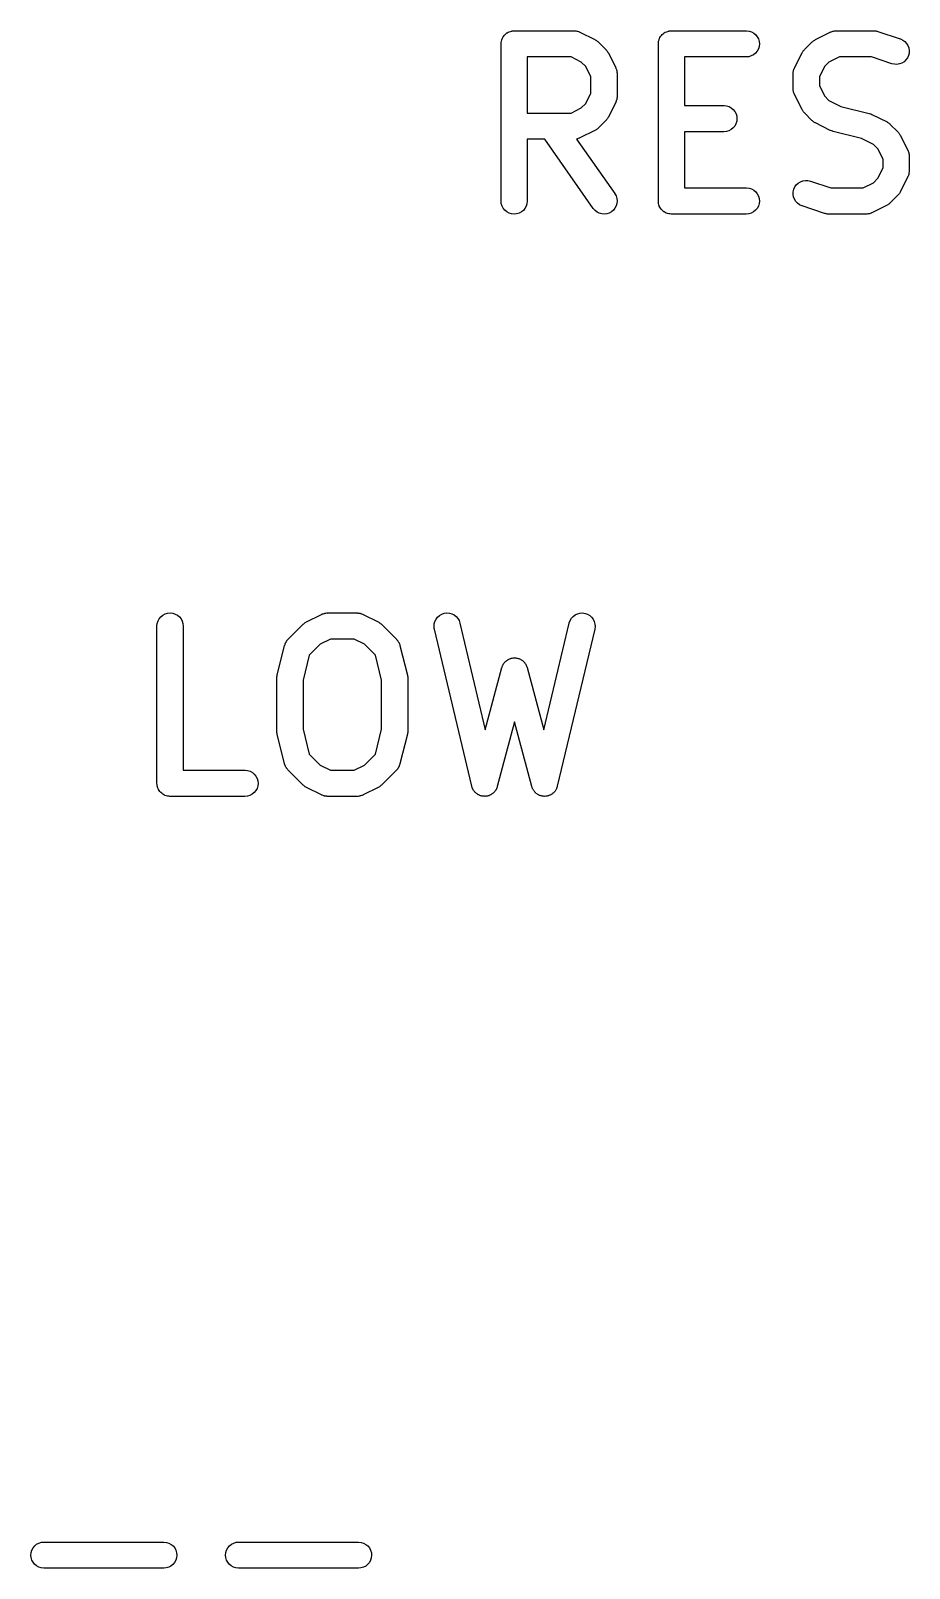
# Model space of a CAD drawing. Extents: x 1.2 to 20.5, y -8.3 to 2.7.
# Drawn here: x 16.246 to 16.906, y -6.581 to -5.425 of the extents above; entities that cross this region are included whole.
import ezdxf

# ---------------------------------------------------------------- set-up
doc = ezdxf.new("R2010")
doc.units = 0
doc.header["$MEASUREMENT"] = 0
doc.layers.add('BLACK', color=7, linetype='CONTINUOUS')

msp = doc.modelspace()

# ---------------------------------------------------------------- linework, layer by layer
at = {"layer": 'BLACK', "linetype": 'CONTINUOUS'}
for p, q in [((16.6008, -5.43063), (16.6012, -5.42982)), ((16.6012, -5.42982), (16.6013, -5.42979)), ((16.6013, -5.42976), (16.6019, -5.42905)), ((16.6013, -5.42979), (16.6013, -5.42976)), ((16.6019, -5.42905), (16.6025, -5.42834)), ((16.6025, -5.42829), (16.6032, -5.42771)), ((16.6025, -5.42831), (16.6025, -5.42829)), ((16.6025, -5.42834), (16.6025, -5.42831)), ((16.6032, -5.42771), (16.6039, -5.42712)), ((16.6039, -5.42712), (16.604, -5.42711)), ((16.604, -5.42708), (16.6048, -5.42666)), ((16.604, -5.42711), (16.604, -5.42708)), ((16.6048, -5.42666), (16.6056, -5.42622)), ((16.6056, -5.42622), (16.6057, -5.42621)), ((16.6057, -5.42619), (16.6066, -5.42593)), ((16.6057, -5.42621), (16.6057, -5.42619)), ((16.6066, -5.42593), (16.6075, -5.42567)), ((16.6075, -5.42565), (16.6085, -5.42557)), ((16.6075, -5.42566), (16.6075, -5.42565)), ((16.6075, -5.42567), (16.6075, -5.42566)), ((16.6085, -5.42557), (16.6094, -5.42548)), ((16.6094, -5.42548), (16.6544, -5.42548)), ((16.6544, -5.42548), (16.6545, -5.42548)), ((16.6545, -5.42548), (16.6548, -5.42551)), ((16.6548, -5.42551), (16.6551, -5.4255)), ((16.6551, -5.4255), (16.6558, -5.42562)), ((16.6558, -5.42562), (16.6564, -5.42569)), ((16.6564, -5.42569), (16.6567, -5.42578)), ((16.6567, -5.42578), (16.657, -5.42583)), ((16.657, -5.42583), (16.6576, -5.42607)), ((16.6576, -5.42607), (16.6583, -5.42627)), ((16.6583, -5.42627), (16.6585, -5.42641)), ((16.6585, -5.42641), (16.6588, -5.42652)), ((16.6588, -5.42652), (16.67, -5.43214)), ((16.7189, -5.43063), (16.7193, -5.42982)), ((16.7193, -5.42982), (16.7194, -5.42979)), ((16.7194, -5.42976), (16.72, -5.42905)), ((16.7194, -5.42979), (16.7194, -5.42976)), ((16.72, -5.42905), (16.7206, -5.42834)), ((16.7206, -5.42829), (16.7213, -5.42771)), ((16.7206, -5.42831), (16.7206, -5.42829)), ((16.7206, -5.42834), (16.7206, -5.42831)), ((16.7213, -5.42771), (16.7221, -5.42712)), ((16.7221, -5.42708), (16.7229, -5.42666)), ((16.7221, -5.42711), (16.7221, -5.42708)), ((16.7221, -5.42712), (16.7221, -5.42711)), ((16.7229, -5.42666), (16.7238, -5.42622)), ((16.7238, -5.42619), (16.7247, -5.42593)), ((16.7238, -5.42621), (16.7238, -5.42619)), ((16.7238, -5.42622), (16.7238, -5.42621)), ((16.7247, -5.42593), (16.7256, -5.42567)), ((16.7256, -5.42566), (16.7257, -5.42565)), ((16.7256, -5.42567), (16.7256, -5.42566)), ((16.7257, -5.42565), (16.7266, -5.42557)), ((16.7266, -5.42557), (16.7275, -5.42548)), ((16.7275, -5.42548), (16.7837, -5.42548)), ((16.7837, -5.42548), (16.7839, -5.42548)), ((16.7839, -5.42548), (16.7858, -5.42569)), ((16.7858, -5.42569), (16.7876, -5.42627)), ((16.7876, -5.42627), (16.7893, -5.4272)), ((16.7893, -5.4272), (16.7908, -5.42843)), ((16.7908, -5.42843), (16.792, -5.42993)), ((16.8356, -5.43214), (16.8468, -5.42652)), ((16.8468, -5.42652), (16.847, -5.42646)), ((16.847, -5.42646), (16.8472, -5.42636)), ((16.8472, -5.42636), (16.8475, -5.42622)), ((16.8475, -5.42622), (16.8481, -5.42603)), ((16.8481, -5.42603), (16.8488, -5.42579)), ((16.8488, -5.42579), (16.849, -5.42575)), ((16.849, -5.42575), (16.8493, -5.42567)), ((16.8493, -5.42567), (16.85, -5.4256)), ((16.85, -5.4256), (16.8507, -5.42549)), ((16.8507, -5.42549), (16.8509, -5.42551)), ((16.8509, -5.42551), (16.8512, -5.42548)), ((16.8512, -5.42548), (16.8794, -5.42548)), ((16.8794, -5.42548), (16.8795, -5.42548)), ((16.8795, -5.42548), (16.88, -5.42554)), ((16.88, -5.42554), (16.8806, -5.42556)), ((16.8806, -5.42556), (16.881, -5.42565)), ((16.881, -5.42565), (16.8814, -5.42569)), ((16.8814, -5.42569), (16.8819, -5.42586)), ((16.8819, -5.42586), (16.8825, -5.42598)), ((16.8825, -5.42598), (16.8993, -5.43161)), ((16.5996, -5.43518), (16.5997, -5.43426)), ((16.5996, -5.43525), (16.5996, -5.43518)), ((16.5996, -5.43532), (16.5996, -5.43525)), ((16.5996, -5.43525), (16.5996, -5.43525)), ((16.5996, -5.43525), (16.5996, -5.43525)), ((16.5996, -5.55343), (16.5996, -5.43532)), ((16.5997, -5.43426), (16.5998, -5.43334)), ((16.5998, -5.43327), (16.6, -5.43239)), ((16.5998, -5.43331), (16.5998, -5.43327)), ((16.5998, -5.43334), (16.5998, -5.43331)), ((16.6, -5.43239), (16.6003, -5.43151)), ((16.6003, -5.43144), (16.6008, -5.43063)), ((16.6003, -5.43148), (16.6003, -5.43144)), ((16.6003, -5.43151), (16.6003, -5.43148)), ((16.67, -5.43214), (16.6702, -5.4322)), ((16.6702, -5.4322), (16.6706, -5.4325)), ((16.6706, -5.4325), (16.6711, -5.43277)), ((16.6711, -5.43277), (16.6714, -5.43303)), ((16.6714, -5.43303), (16.6718, -5.43325)), ((16.6718, -5.43325), (16.6722, -5.43363)), ((16.6722, -5.43363), (16.6726, -5.43399)), ((16.6726, -5.43399), (16.6782, -5.43961)), ((16.6782, -5.43961), (16.6783, -5.43971)), ((16.6783, -5.43971), (16.6787, -5.44014)), ((16.6787, -5.44014), (16.679, -5.44054)), ((16.679, -5.44054), (16.6793, -5.44089)), ((16.6793, -5.44089), (16.6795, -5.44121)), ((16.6795, -5.44121), (16.6798, -5.4417)), ((16.7177, -5.43518), (16.7178, -5.43426)), ((16.7177, -5.43525), (16.7177, -5.43518)), ((16.7177, -5.43532), (16.7177, -5.43525)), ((16.7177, -5.43525), (16.7177, -5.43525)), ((16.7177, -5.43525), (16.7177, -5.43525)), ((16.7177, -5.55343), (16.7177, -5.43532)), ((16.7178, -5.43426), (16.7179, -5.43334)), ((16.7179, -5.43327), (16.7182, -5.43239)), ((16.7179, -5.43331), (16.7179, -5.43327)), ((16.7179, -5.43334), (16.7179, -5.43331)), ((16.7182, -5.43239), (16.7184, -5.43151)), ((16.7184, -5.43148), (16.7185, -5.43144)), ((16.7184, -5.43151), (16.7184, -5.43148)), ((16.7185, -5.43144), (16.7189, -5.43063)), ((16.7919, -5.44082), (16.7907, -5.4423)), ((16.7928, -5.43913), (16.7919, -5.44082)), ((16.792, -5.42993), (16.7929, -5.43163)), ((16.7934, -5.4373), (16.7928, -5.43913)), ((16.7929, -5.43163), (16.7934, -5.43348)), ((16.7934, -5.43348), (16.7936, -5.43539)), ((16.7936, -5.43539), (16.7934, -5.4373)), ((16.8259, -5.44158), (16.8262, -5.44109)), ((16.8262, -5.44109), (16.8264, -5.44078)), ((16.8264, -5.44078), (16.8267, -5.44043)), ((16.8267, -5.44043), (16.8271, -5.44004)), ((16.8271, -5.44004), (16.8274, -5.43961)), ((16.8274, -5.43961), (16.833, -5.43399)), ((16.833, -5.43399), (16.8331, -5.43389)), ((16.8331, -5.43389), (16.8336, -5.43354)), ((16.8336, -5.43354), (16.834, -5.43316)), ((16.834, -5.43316), (16.8343, -5.43295)), ((16.8343, -5.43295), (16.8346, -5.43269)), ((16.8346, -5.43269), (16.8351, -5.43244)), ((16.8351, -5.43244), (16.8356, -5.43214)), ((16.8993, -5.43161), (16.8995, -5.43165)), ((16.8995, -5.43165), (16.9012, -5.43246)), ((16.9012, -5.43246), (16.9028, -5.43359)), ((16.9028, -5.43359), (16.9041, -5.435)), ((16.9041, -5.435), (16.9051, -5.43664)), ((16.9051, -5.43664), (16.9057, -5.43844)), ((16.9057, -5.43844), (16.9061, -5.44033)), ((16.9061, -5.44033), (16.906, -5.44225)), ((16.6192, -5.44516), (16.6192, -5.48735)), ((16.6521, -5.44516), (16.6192, -5.44516)), ((16.6598, -5.44903), (16.6521, -5.44516)), ((16.6632, -5.4524), (16.6598, -5.44903)), ((16.667, -5.46014), (16.6632, -5.4524)), ((16.6798, -5.4417), (16.6801, -5.44217)), ((16.6801, -5.44217), (16.6857, -5.45342)), ((16.7837, -5.44516), (16.7373, -5.44516)), ((16.7373, -5.44516), (16.7373, -5.48172)), ((16.7857, -5.44498), (16.7837, -5.44516)), ((16.7875, -5.44442), (16.7857, -5.44498)), ((16.7892, -5.44352), (16.7875, -5.44442)), ((16.7907, -5.4423), (16.7892, -5.44352)), ((16.8199, -5.45342), (16.8256, -5.44217)), ((16.8256, -5.44204), (16.8259, -5.44158)), ((16.8256, -5.44217), (16.8256, -5.44204)), ((16.8425, -5.4524), (16.8386, -5.46014)), ((16.8458, -5.44903), (16.8425, -5.4524)), ((16.8536, -5.44516), (16.8458, -5.44903)), ((16.8778, -5.44516), (16.8536, -5.44516)), ((16.8931, -5.45028), (16.8778, -5.44516)), ((16.895, -5.45071), (16.8931, -5.45028)), ((16.8969, -5.45076), (16.895, -5.45071)), ((16.8988, -5.45044), (16.8969, -5.45076)), ((16.9006, -5.44976), (16.8988, -5.45044)), ((16.9022, -5.44875), (16.9006, -5.44976)), ((16.9036, -5.44743), (16.9022, -5.44875)), ((16.9048, -5.44587), (16.9036, -5.44743)), ((16.9055, -5.44412), (16.9048, -5.44587)), ((16.906, -5.44225), (16.9055, -5.44412)), ((16.667, -5.47237), (16.667, -5.46014)), ((16.6857, -5.45342), (16.6857, -5.45354)), ((16.6857, -5.45354), (16.6858, -5.45381)), ((16.6858, -5.45381), (16.686, -5.45407)), ((16.686, -5.45407), (16.6862, -5.45471)), ((16.6862, -5.45471), (16.6864, -5.45534)), ((16.6864, -5.45534), (16.6865, -5.45563)), ((16.6865, -5.45563), (16.6865, -5.45591)), ((16.6865, -5.45591), (16.6866, -5.45658)), ((16.6866, -5.45658), (16.6867, -5.45724)), ((16.6867, -5.45724), (16.6867, -5.45753)), ((16.6867, -5.45753), (16.6867, -5.45782)), ((16.6867, -5.45782), (16.6867, -5.47469)), ((16.8189, -5.4571), (16.819, -5.45644)), ((16.8189, -5.45739), (16.8189, -5.4571)), ((16.8189, -5.45768), (16.8189, -5.45739)), ((16.8189, -5.45782), (16.8189, -5.45768)), ((16.8189, -5.46907), (16.8189, -5.45782)), ((16.819, -5.45644), (16.8191, -5.45577)), ((16.8191, -5.45577), (16.8192, -5.4555)), ((16.8192, -5.45521), (16.8195, -5.45458)), ((16.8192, -5.4555), (16.8192, -5.45521)), ((16.8195, -5.45458), (16.8197, -5.45394)), ((16.8197, -5.45394), (16.8198, -5.45369)), ((16.8198, -5.45369), (16.8199, -5.45342)), ((16.8386, -5.46014), (16.8386, -5.46674)), ((16.6632, -5.48011), (16.667, -5.47237)), ((16.6866, -5.47607), (16.6865, -5.47674)), ((16.6867, -5.47541), (16.6866, -5.47607)), ((16.6867, -5.47469), (16.6867, -5.47483)), ((16.6867, -5.47483), (16.6867, -5.47512)), ((16.6867, -5.47512), (16.6867, -5.47541)), ((16.8189, -5.46935), (16.8189, -5.46907)), ((16.8189, -5.46964), (16.8189, -5.46935)), ((16.819, -5.47031), (16.8189, -5.46964)), ((16.8191, -5.47098), (16.819, -5.47031)), ((16.8192, -5.47126), (16.8191, -5.47098)), ((16.8192, -5.47154), (16.8192, -5.47126)), ((16.8194, -5.47217), (16.8192, -5.47154)), ((16.8196, -5.47282), (16.8194, -5.47217)), ((16.8198, -5.47307), (16.8196, -5.47282)), ((16.8199, -5.47334), (16.8198, -5.47307)), ((16.8199, -5.47347), (16.8199, -5.47334)), ((16.8256, -5.48472), (16.8199, -5.47347)), ((16.8386, -5.46674), (16.8425, -5.47448)), ((16.8425, -5.47448), (16.8458, -5.47785)), ((16.6192, -5.48735), (16.6521, -5.48735)), ((16.6521, -5.48735), (16.6598, -5.48347)), ((16.6598, -5.48347), (16.6632, -5.48011)), ((16.6857, -5.47909), (16.6801, -5.49034)), ((16.6858, -5.47882), (16.6857, -5.47909)), ((16.6859, -5.47857), (16.6858, -5.47882)), ((16.6861, -5.47793), (16.6859, -5.47857)), ((16.6864, -5.4773), (16.6861, -5.47793)), ((16.6865, -5.47674), (16.6864, -5.47701)), ((16.6864, -5.47701), (16.6864, -5.4773)), ((16.7373, -5.48172), (16.7669, -5.48172)), ((16.7669, -5.48172), (16.767, -5.48172)), ((16.767, -5.48172), (16.7689, -5.48194)), ((16.7689, -5.48194), (16.7708, -5.48252)), ((16.7708, -5.48252), (16.7724, -5.48344)), ((16.7724, -5.48344), (16.7739, -5.48468)), ((16.7739, -5.48468), (16.7751, -5.48617)), ((16.7751, -5.48617), (16.776, -5.48788)), ((16.8259, -5.48518), (16.8256, -5.48472)), ((16.8261, -5.48568), (16.8259, -5.48518)), ((16.8264, -5.486), (16.8261, -5.48568)), ((16.8266, -5.48634), (16.8264, -5.486)), ((16.827, -5.48674), (16.8266, -5.48634)), ((16.8273, -5.48718), (16.827, -5.48674)), ((16.8274, -5.48727), (16.8273, -5.48718)), ((16.833, -5.4929), (16.8274, -5.48727)), ((16.8458, -5.47785), (16.8547, -5.48228)), ((16.8547, -5.48228), (16.8761, -5.48764)), ((16.8761, -5.48764), (16.8763, -5.48767)), ((16.8763, -5.48767), (16.8763, -5.48769)), ((16.6721, -5.49896), (16.6717, -5.49934)), ((16.6725, -5.49862), (16.6721, -5.49896)), ((16.6726, -5.49852), (16.6725, -5.49862)), ((16.6782, -5.4929), (16.6726, -5.49852)), ((16.6786, -5.49247), (16.6782, -5.4929)), ((16.679, -5.49208), (16.6786, -5.49247)), ((16.6792, -5.49173), (16.679, -5.49208)), ((16.6794, -5.49141), (16.6792, -5.49173)), ((16.6797, -5.49093), (16.6794, -5.49141)), ((16.68, -5.49046), (16.6797, -5.49093)), ((16.6801, -5.49034), (16.68, -5.49046)), ((16.7738, -5.49855), (16.7723, -5.49976)), ((16.775, -5.49707), (16.7738, -5.49855)), ((16.7759, -5.49538), (16.775, -5.49707)), ((16.7765, -5.49354), (16.7759, -5.49538)), ((16.776, -5.48788), (16.7765, -5.48972)), ((16.7765, -5.48972), (16.7767, -5.49163)), ((16.7767, -5.49163), (16.7765, -5.49354)), ((16.8335, -5.49325), (16.833, -5.4929)), ((16.8339, -5.49364), (16.8335, -5.49325)), ((16.8342, -5.49386), (16.8339, -5.49364)), ((16.8345, -5.49412), (16.8342, -5.49386)), ((16.835, -5.49438), (16.8345, -5.49412)), ((16.8355, -5.49468), (16.835, -5.49438)), ((16.8356, -5.49474), (16.8355, -5.49468)), ((16.8468, -5.50037), (16.8356, -5.49474)), ((16.8763, -5.48769), (16.8763, -5.4877)), ((16.8763, -5.4877), (16.8772, -5.48803)), ((16.8772, -5.48803), (16.8781, -5.48834)), ((16.8781, -5.48834), (16.8781, -5.48837)), ((16.8781, -5.48837), (16.8781, -5.48838)), ((16.8781, -5.48838), (16.8894, -5.49401)), ((16.8894, -5.49401), (16.8895, -5.49407)), ((16.8895, -5.49407), (16.89, -5.49437)), ((16.89, -5.49437), (16.8905, -5.49463)), ((16.8905, -5.49463), (16.8908, -5.49489)), ((16.8908, -5.49489), (16.8911, -5.49512)), ((16.8911, -5.49512), (16.8915, -5.4955)), ((16.8915, -5.4955), (16.8919, -5.49585)), ((16.8919, -5.49585), (16.8976, -5.50148)), ((16.6324, -5.50703), (16.6192, -5.50703)), ((16.6192, -5.50703), (16.6192, -5.55343)), ((16.6688, -5.55908), (16.6324, -5.50703)), ((16.6566, -5.50676), (16.6563, -5.50684)), ((16.6563, -5.50684), (16.6563, -5.50684)), ((16.6563, -5.50684), (16.6849, -5.54779)), ((16.6569, -5.50671), (16.6566, -5.50676)), ((16.6575, -5.50648), (16.6569, -5.50671)), ((16.6581, -5.50629), (16.6575, -5.50648)), ((16.6584, -5.50615), (16.6581, -5.50629)), ((16.6587, -5.50605), (16.6584, -5.50615)), ((16.6588, -5.50599), (16.6587, -5.50605)), ((16.67, -5.50037), (16.6588, -5.50599)), ((16.6705, -5.50007), (16.67, -5.50037)), ((16.671, -5.49982), (16.6705, -5.50007)), ((16.6713, -5.49956), (16.671, -5.49982)), ((16.6717, -5.49934), (16.6713, -5.49956)), ((16.7669, -5.50141), (16.7373, -5.50141)), ((16.7373, -5.50141), (16.7373, -5.54359)), ((16.7688, -5.50122), (16.7669, -5.50141)), ((16.7706, -5.50066), (16.7688, -5.50122)), ((16.7723, -5.49976), (16.7706, -5.50066)), ((16.8469, -5.50038), (16.8468, -5.50037)), ((16.8469, -5.50041), (16.8469, -5.50038)), ((16.8478, -5.50073), (16.8469, -5.50041)), ((16.8486, -5.50105), (16.8478, -5.50073)), ((16.8487, -5.50106), (16.8486, -5.50105)), ((16.8487, -5.50108), (16.8487, -5.50106)), ((16.8489, -5.50111), (16.8487, -5.50108)), ((16.8703, -5.50647), (16.8489, -5.50111)), ((16.8792, -5.5109), (16.8703, -5.50647)), ((16.8976, -5.50148), (16.8977, -5.50157)), ((16.8977, -5.50157), (16.898, -5.50201)), ((16.898, -5.50201), (16.8984, -5.50241)), ((16.8984, -5.50241), (16.8986, -5.50276)), ((16.8986, -5.50276), (16.8989, -5.50308)), ((16.8989, -5.50308), (16.8991, -5.50357)), ((16.8991, -5.50357), (16.8994, -5.50403)), ((16.8994, -5.50403), (16.905, -5.51528)), ((16.8825, -5.51427), (16.8792, -5.5109)), ((16.8864, -5.52201), (16.8825, -5.51427)), ((16.8864, -5.52861), (16.8864, -5.52201)), ((16.905, -5.51528), (16.9051, -5.51541)), ((16.9051, -5.51541), (16.9052, -5.51568)), ((16.9052, -5.51568), (16.9053, -5.51593)), ((16.9053, -5.51593), (16.9055, -5.51658)), ((16.9055, -5.51658), (16.9058, -5.51721)), ((16.9058, -5.51721), (16.9058, -5.5175)), ((16.9058, -5.5175), (16.9059, -5.51777)), ((16.9059, -5.51777), (16.906, -5.51844)), ((16.906, -5.51844), (16.9061, -5.51911)), ((16.9061, -5.51911), (16.906, -5.5194)), ((16.906, -5.5194), (16.9061, -5.51969)), ((16.9061, -5.51969), (16.9061, -5.53093)), ((16.8825, -5.53635), (16.8864, -5.52861)), ((16.9057, -5.53354), (16.9055, -5.53417)), ((16.9058, -5.53326), (16.9057, -5.53354)), ((16.9059, -5.53298), (16.9058, -5.53326)), ((16.906, -5.53165), (16.9059, -5.53231)), ((16.9059, -5.53231), (16.9059, -5.53298)), ((16.9061, -5.53107), (16.906, -5.53136)), ((16.906, -5.53136), (16.906, -5.53165)), ((16.9061, -5.53093), (16.9061, -5.53107)), ((16.7373, -5.54359), (16.7837, -5.54359)), ((16.7837, -5.54359), (16.7839, -5.54359)), ((16.7839, -5.54359), (16.7858, -5.5438)), ((16.7858, -5.5438), (16.7876, -5.54438)), ((16.7876, -5.54438), (16.7893, -5.54531)), ((16.7893, -5.54531), (16.7908, -5.54654)), ((16.819, -5.5465), (16.8194, -5.54463)), ((16.8194, -5.54463), (16.8202, -5.54288)), ((16.8202, -5.54288), (16.8213, -5.54132)), ((16.8213, -5.54132), (16.8227, -5.54)), ((16.8227, -5.54), (16.8244, -5.53899)), ((16.8244, -5.53899), (16.8262, -5.53831)), ((16.8262, -5.53831), (16.8281, -5.53799)), ((16.8281, -5.53799), (16.83, -5.53804)), ((16.83, -5.53804), (16.8319, -5.53847)), ((16.8319, -5.53847), (16.8472, -5.54359)), ((16.8472, -5.54359), (16.8714, -5.54359)), ((16.8714, -5.54359), (16.8792, -5.53972)), ((16.8792, -5.53972), (16.8825, -5.53635)), ((16.905, -5.53534), (16.8994, -5.54658)), ((16.9051, -5.53506), (16.905, -5.53534)), ((16.9053, -5.53481), (16.9051, -5.53506)), ((16.9055, -5.53417), (16.9053, -5.53481)), ((16.5997, -5.55534), (16.5996, -5.55343)), ((16.6003, -5.55718), (16.5997, -5.55534)), ((16.619, -5.55548), (16.6184, -5.55731)), ((16.6192, -5.55357), (16.619, -5.55548)), ((16.6192, -5.55343), (16.6192, -5.55357)), ((16.6849, -5.54779), (16.685, -5.5479)), ((16.685, -5.5479), (16.6859, -5.54959)), ((16.6859, -5.54959), (16.6865, -5.55142)), ((16.6866, -5.55524), (16.686, -5.55709)), ((16.6865, -5.55142), (16.6867, -5.55333)), ((16.6867, -5.55333), (16.6866, -5.55524)), ((16.7178, -5.55435), (16.7177, -5.55343)), ((16.7178, -5.55528), (16.7178, -5.55435)), ((16.7178, -5.55531), (16.7178, -5.55528)), ((16.7178, -5.55534), (16.7178, -5.55531)), ((16.7181, -5.55623), (16.7178, -5.55534)), ((16.7184, -5.55712), (16.7181, -5.55623)), ((16.7908, -5.54654), (16.792, -5.54804)), ((16.792, -5.54804), (16.7929, -5.54974)), ((16.7934, -5.55541), (16.7928, -5.55724)), ((16.7929, -5.54974), (16.7934, -5.55159)), ((16.7934, -5.55159), (16.7936, -5.5535)), ((16.7936, -5.5535), (16.7934, -5.55541)), ((16.8189, -5.54842), (16.819, -5.5465)), ((16.8192, -5.55031), (16.8189, -5.54842)), ((16.8199, -5.55212), (16.8192, -5.55031)), ((16.8209, -5.55375), (16.8199, -5.55212)), ((16.8222, -5.55516), (16.8209, -5.55375)), ((16.8238, -5.55629), (16.8222, -5.55516)), ((16.8255, -5.5571), (16.8238, -5.55629)), ((16.8894, -5.55661), (16.8781, -5.56223)), ((16.8899, -5.55632), (16.8894, -5.55661)), ((16.8903, -5.55606), (16.8899, -5.55632)), ((16.8907, -5.55581), (16.8903, -5.55606)), ((16.891, -5.55559), (16.8907, -5.55581)), ((16.8914, -5.55521), (16.891, -5.55559)), ((16.8918, -5.55486), (16.8914, -5.55521)), ((16.8919, -5.55477), (16.8918, -5.55486)), ((16.8976, -5.54914), (16.8919, -5.55477)), ((16.8979, -5.54871), (16.8976, -5.54914)), ((16.8983, -5.54832), (16.8979, -5.54871)), ((16.8985, -5.54797), (16.8983, -5.54832)), ((16.8988, -5.54766), (16.8985, -5.54797)), ((16.899, -5.54717), (16.8988, -5.54766)), ((16.8993, -5.54671), (16.899, -5.54717)), ((16.8994, -5.54658), (16.8993, -5.54671)), ((16.6012, -5.55888), (16.6003, -5.55718)), ((16.6024, -5.56037), (16.6012, -5.55888)), ((16.6039, -5.56159), (16.6024, -5.56037)), ((16.6056, -5.5625), (16.6039, -5.56159)), ((16.6074, -5.56307), (16.6056, -5.5625)), ((16.6093, -5.56327), (16.6074, -5.56307)), ((16.6112, -5.5631), (16.6093, -5.56327)), ((16.6131, -5.56256), (16.6112, -5.5631)), ((16.6148, -5.56167), (16.6131, -5.56256)), ((16.6163, -5.56046), (16.6148, -5.56167)), ((16.6175, -5.55899), (16.6163, -5.56046)), ((16.6184, -5.55731), (16.6175, -5.55899)), ((16.6701, -5.56053), (16.6688, -5.55908)), ((16.6716, -5.56172), (16.6701, -5.56053)), ((16.6733, -5.56259), (16.6716, -5.56172)), ((16.6751, -5.56312), (16.6733, -5.56259)), ((16.6771, -5.56327), (16.6751, -5.56312)), ((16.679, -5.56305), (16.6771, -5.56327)), ((16.6808, -5.56246), (16.679, -5.56305)), ((16.6825, -5.56153), (16.6808, -5.56246)), ((16.6839, -5.56029), (16.6825, -5.56153)), ((16.6851, -5.55879), (16.6839, -5.56029)), ((16.686, -5.55709), (16.6851, -5.55879)), ((16.7184, -5.55715), (16.7184, -5.55712)), ((16.7184, -5.55718), (16.7184, -5.55715)), ((16.7188, -5.558), (16.7184, -5.55718)), ((16.7193, -5.55882), (16.7188, -5.558)), ((16.7193, -5.55885), (16.7193, -5.55882)), ((16.7193, -5.55888), (16.7193, -5.55885)), ((16.7199, -5.5596), (16.7193, -5.55888)), ((16.7205, -5.56032), (16.7199, -5.5596)), ((16.7205, -5.56034), (16.7205, -5.56032)), ((16.7205, -5.56037), (16.7205, -5.56034)), ((16.7212, -5.56096), (16.7205, -5.56037)), ((16.7219, -5.56155), (16.7212, -5.56096)), ((16.722, -5.56157), (16.7219, -5.56155)), ((16.722, -5.56159), (16.722, -5.56157)), ((16.7228, -5.56203), (16.722, -5.56159)), ((16.7236, -5.56248), (16.7228, -5.56203)), ((16.7237, -5.56249), (16.7236, -5.56248)), ((16.7237, -5.5625), (16.7237, -5.56249)), ((16.7246, -5.56278), (16.7237, -5.5625)), ((16.7255, -5.56306), (16.7246, -5.56278)), ((16.7255, -5.56307), (16.7255, -5.56306)), ((16.7255, -5.56306), (16.7255, -5.56306)), ((16.7264, -5.56317), (16.7255, -5.56307)), ((16.7274, -5.56327), (16.7264, -5.56317)), ((16.7275, -5.56327), (16.7274, -5.56327)), ((16.7274, -5.56327), (16.7274, -5.56327)), ((16.7274, -5.56327), (16.7274, -5.56327)), ((16.7274, -5.56327), (16.7274, -5.56327)), ((16.7837, -5.56327), (16.7275, -5.56327)), ((16.7857, -5.56309), (16.7837, -5.56327)), ((16.7875, -5.56253), (16.7857, -5.56309)), ((16.7892, -5.56163), (16.7875, -5.56253)), ((16.7907, -5.56041), (16.7892, -5.56163)), ((16.7919, -5.55893), (16.7907, -5.56041)), ((16.7928, -5.55724), (16.7919, -5.55893)), ((16.8256, -5.55714), (16.8255, -5.5571)), ((16.8425, -5.56277), (16.8256, -5.55714)), ((16.843, -5.56289), (16.8425, -5.56277)), ((16.8436, -5.56306), (16.843, -5.56289)), ((16.844, -5.5631), (16.8436, -5.56306)), ((16.8444, -5.56319), (16.844, -5.5631)), ((16.8449, -5.56321), (16.8444, -5.56319)), ((16.8455, -5.56327), (16.8449, -5.56321)), ((16.8456, -5.56327), (16.8455, -5.56327)), ((16.8737, -5.56327), (16.8456, -5.56327)), ((16.874, -5.56325), (16.8737, -5.56327)), ((16.8743, -5.56326), (16.874, -5.56325)), ((16.875, -5.56315), (16.8743, -5.56326)), ((16.8756, -5.56309), (16.875, -5.56315)), ((16.8759, -5.563), (16.8756, -5.56309)), ((16.8762, -5.56296), (16.8759, -5.563)), ((16.8768, -5.56273), (16.8762, -5.56296)), ((16.8775, -5.56253), (16.8768, -5.56273)), ((16.8777, -5.56239), (16.8775, -5.56253)), ((16.878, -5.56229), (16.8777, -5.56239)), ((16.8781, -5.56223), (16.878, -5.56229)), ((16.3419, -5.86894), (16.3428, -5.86726)), ((16.3428, -5.86726), (16.3441, -5.86579)), ((16.3441, -5.86579), (16.3456, -5.86458)), ((16.3456, -5.86458), (16.3473, -5.86369)), ((16.3473, -5.86369), (16.3491, -5.86315)), ((16.3491, -5.86315), (16.351, -5.86298)), ((16.351, -5.86298), (16.3529, -5.86318)), ((16.3529, -5.86318), (16.3548, -5.86375)), ((16.3548, -5.86375), (16.3565, -5.86466)), ((16.3565, -5.86466), (16.3579, -5.86589)), ((16.3579, -5.86589), (16.3592, -5.86737)), ((16.3592, -5.86737), (16.3601, -5.86907)), ((16.4534, -5.86964), (16.4647, -5.86402)), ((16.4647, -5.86402), (16.4648, -5.86396)), ((16.4648, -5.86396), (16.4651, -5.86386)), ((16.4651, -5.86386), (16.4653, -5.86372)), ((16.4653, -5.86372), (16.466, -5.86353)), ((16.466, -5.86353), (16.4666, -5.86329)), ((16.4666, -5.86329), (16.4669, -5.86325)), ((16.4669, -5.86325), (16.4672, -5.86317)), ((16.4672, -5.86317), (16.4678, -5.8631)), ((16.4678, -5.8631), (16.4685, -5.86299)), ((16.4685, -5.86299), (16.4688, -5.86301)), ((16.4688, -5.86301), (16.4691, -5.86298)), ((16.4691, -5.86298), (16.4916, -5.86298)), ((16.4916, -5.86298), (16.4917, -5.86298)), ((16.4917, -5.86298), (16.492, -5.86301)), ((16.492, -5.86301), (16.4923, -5.863)), ((16.4923, -5.863), (16.4929, -5.86312)), ((16.4929, -5.86312), (16.4936, -5.86319)), ((16.4936, -5.86319), (16.4939, -5.86328)), ((16.4939, -5.86328), (16.4942, -5.86333)), ((16.4942, -5.86333), (16.4948, -5.86357)), ((16.4948, -5.86357), (16.4954, -5.86377)), ((16.4954, -5.86377), (16.4957, -5.86391)), ((16.4957, -5.86391), (16.496, -5.86402)), ((16.496, -5.86402), (16.5072, -5.86964)), ((16.5499, -5.86929), (16.5507, -5.86757)), ((16.5507, -5.86757), (16.5519, -5.86606)), ((16.5519, -5.86606), (16.5534, -5.8648)), ((16.5534, -5.8648), (16.555, -5.86384)), ((16.555, -5.86384), (16.5568, -5.86323)), ((16.5568, -5.86323), (16.5587, -5.86298)), ((16.5587, -5.86298), (16.5607, -5.86311)), ((16.5607, -5.86311), (16.5625, -5.86361)), ((16.5625, -5.86361), (16.5642, -5.86446)), ((16.5642, -5.86446), (16.5658, -5.86562)), ((16.5658, -5.86562), (16.567, -5.86706)), ((16.567, -5.86706), (16.568, -5.86872)), ((16.568, -5.86872), (16.5686, -5.87054)), ((16.6508, -5.87041), (16.6514, -5.8686)), ((16.6514, -5.8686), (16.6524, -5.86695)), ((16.6524, -5.86695), (16.6537, -5.86553)), ((16.6537, -5.86553), (16.6552, -5.86438)), ((16.6552, -5.86438), (16.657, -5.86356)), ((16.657, -5.86356), (16.6588, -5.86309)), ((16.6588, -5.86309), (16.6607, -5.86299)), ((16.6607, -5.86299), (16.6626, -5.86326)), ((16.6626, -5.86326), (16.6645, -5.8639)), ((16.6645, -5.8639), (16.6661, -5.86488)), ((16.6661, -5.86488), (16.6675, -5.86616)), ((16.6675, -5.86616), (16.6687, -5.86769)), ((16.6687, -5.86769), (16.6695, -5.86942)), ((16.3411, -5.87268), (16.3413, -5.87077)), ((16.3411, -5.87282), (16.3411, -5.87268)), ((16.3411, -5.99093), (16.3411, -5.87282)), ((16.3413, -5.87077), (16.3419, -5.86894)), ((16.3601, -5.86907), (16.3606, -5.87091)), ((16.3606, -5.87091), (16.3608, -5.87282)), ((16.3608, -5.87282), (16.3608, -5.98109)), ((16.4396, -5.88273), (16.4509, -5.87149)), ((16.4509, -5.87149), (16.451, -5.87139)), ((16.451, -5.87139), (16.4514, -5.87104)), ((16.4514, -5.87104), (16.4518, -5.87066)), ((16.4518, -5.87066), (16.4521, -5.87045)), ((16.4521, -5.87045), (16.4525, -5.87019)), ((16.4525, -5.87019), (16.4529, -5.86994)), ((16.4529, -5.86994), (16.4534, -5.86964)), ((16.5072, -5.86964), (16.5073, -5.8697)), ((16.5073, -5.8697), (16.5078, -5.87)), ((16.5078, -5.87), (16.5083, -5.87027)), ((16.5083, -5.87027), (16.5086, -5.87053)), ((16.5086, -5.87053), (16.5089, -5.87075)), ((16.5089, -5.87075), (16.5093, -5.87113)), ((16.5093, -5.87113), (16.5098, -5.87149)), ((16.5098, -5.87149), (16.521, -5.88273)), ((16.5492, -5.87306), (16.5494, -5.87114)), ((16.5494, -5.87497), (16.5492, -5.87306)), ((16.5494, -5.87114), (16.5499, -5.86929)), ((16.5495, -5.8751), (16.5494, -5.87497)), ((16.5776, -5.99321), (16.5495, -5.8751)), ((16.5686, -5.87054), (16.5877, -5.95071)), ((16.6316, -5.95071), (16.6507, -5.87054)), ((16.6699, -5.8751), (16.6417, -5.99321)), ((16.6507, -5.87054), (16.6508, -5.87041)), ((16.6695, -5.86942), (16.67, -5.87128)), ((16.6701, -5.8732), (16.6699, -5.8751)), ((16.67, -5.87128), (16.6701, -5.8732)), ((16.4314, -5.9098), (16.437, -5.88731)), ((16.437, -5.88731), (16.4371, -5.88717)), ((16.4371, -5.88717), (16.4373, -5.88655)), ((16.4373, -5.88655), (16.4375, -5.88591)), ((16.4375, -5.88591), (16.4376, -5.88565)), ((16.4376, -5.88565), (16.4377, -5.88537)), ((16.4377, -5.88537), (16.4381, -5.88481)), ((16.4381, -5.88481), (16.4384, -5.88422)), ((16.4384, -5.88422), (16.4386, -5.88399)), ((16.4386, -5.88399), (16.4387, -5.88374)), ((16.4387, -5.88374), (16.4392, -5.88325)), ((16.4392, -5.88325), (16.4396, -5.88273)), ((16.4636, -5.88653), (16.4555, -5.89473)), ((16.4714, -5.88266), (16.4636, -5.88653)), ((16.4892, -5.88266), (16.4714, -5.88266)), ((16.497, -5.88653), (16.4892, -5.88266)), ((16.5052, -5.89473), (16.497, -5.88653)), ((16.521, -5.88273), (16.5211, -5.88283)), ((16.5211, -5.88283), (16.5215, -5.88335)), ((16.5215, -5.88335), (16.522, -5.88385)), ((16.522, -5.88385), (16.5221, -5.8841)), ((16.5221, -5.8841), (16.5223, -5.88433)), ((16.5223, -5.88433), (16.5226, -5.88492)), ((16.5226, -5.88492), (16.523, -5.8855)), ((16.523, -5.8855), (16.5231, -5.88578)), ((16.5231, -5.88578), (16.5232, -5.88604)), ((16.5232, -5.88604), (16.5234, -5.88668)), ((16.5234, -5.88668), (16.5236, -5.88731)), ((16.5236, -5.88731), (16.5292, -5.9098)), ((16.4555, -5.89473), (16.4508, -5.9134)), ((16.5098, -5.9134), (16.5052, -5.89473)), ((16.6003, -5.9036), (16.6004, -5.90329)), ((16.6004, -5.90329), (16.6007, -5.90271)), ((16.6007, -5.90271), (16.6009, -5.90211)), ((16.6009, -5.90211), (16.6011, -5.90184)), ((16.6011, -5.90184), (16.6012, -5.90155)), ((16.6012, -5.90155), (16.6016, -5.90103)), ((16.6016, -5.90103), (16.6019, -5.90049)), ((16.6019, -5.90049), (16.6022, -5.90026)), ((16.6022, -5.90026), (16.6023, -5.9)), ((16.6023, -5.9), (16.6028, -5.89956)), ((16.6028, -5.89956), (16.6033, -5.8991)), ((16.6033, -5.8991), (16.6035, -5.89892)), ((16.6035, -5.89892), (16.6038, -5.8987)), ((16.6038, -5.8987), (16.6043, -5.89837)), ((16.6043, -5.89837), (16.6048, -5.898)), ((16.6048, -5.898), (16.6051, -5.89787)), ((16.6051, -5.89787), (16.6054, -5.8977)), ((16.6054, -5.8977), (16.606, -5.89748)), ((16.606, -5.89748), (16.6066, -5.89722)), ((16.6066, -5.89722), (16.6069, -5.89715)), ((16.6069, -5.89715), (16.6072, -5.89704)), ((16.6072, -5.89704), (16.6078, -5.89694)), ((16.6078, -5.89694), (16.6085, -5.8968)), ((16.6085, -5.8968), (16.6088, -5.89679)), ((16.6088, -5.89679), (16.6091, -5.89674)), ((16.6091, -5.89674), (16.6097, -5.89677)), ((16.6097, -5.89677), (16.6104, -5.89675)), ((16.6104, -5.89675), (16.6107, -5.8968)), ((16.6107, -5.8968), (16.611, -5.89682)), ((16.611, -5.89682), (16.6116, -5.89697)), ((16.6116, -5.89697), (16.6123, -5.89707)), ((16.6123, -5.89707), (16.6126, -5.89719)), ((16.6126, -5.89719), (16.6129, -5.89726)), ((16.6129, -5.89726), (16.6135, -5.89753)), ((16.6135, -5.89753), (16.6141, -5.89776)), ((16.6141, -5.89776), (16.6143, -5.89793)), ((16.6143, -5.89793), (16.6146, -5.89807)), ((16.6146, -5.89807), (16.6152, -5.89844)), ((16.6152, -5.89844), (16.6157, -5.89878)), ((16.6157, -5.89878), (16.6159, -5.899)), ((16.6159, -5.899), (16.6162, -5.89919)), ((16.6162, -5.89919), (16.6166, -5.89966)), ((16.6166, -5.89966), (16.6171, -5.9001)), ((16.6171, -5.9001), (16.6173, -5.90036)), ((16.6173, -5.90036), (16.6175, -5.9006)), ((16.6175, -5.9006), (16.6178, -5.90114)), ((16.6178, -5.90114), (16.6182, -5.90166)), ((16.6182, -5.90166), (16.6183, -5.90196)), ((16.6183, -5.90196), (16.6185, -5.90223)), ((16.6185, -5.90223), (16.6187, -5.90283)), ((16.6187, -5.90283), (16.619, -5.90342)), ((16.619, -5.90342), (16.6191, -5.90373)), ((16.4311, -5.9117), (16.4312, -5.91093)), ((16.4311, -5.91188), (16.4311, -5.9117)), ((16.4311, -5.91205), (16.4311, -5.91188)), ((16.4311, -5.91219), (16.4311, -5.91205)), ((16.4311, -5.95156), (16.4311, -5.91219)), ((16.4312, -5.91093), (16.4313, -5.91014)), ((16.4313, -5.91014), (16.4314, -5.90998)), ((16.4314, -5.90998), (16.4314, -5.9098)), ((16.4508, -5.9134), (16.4508, -5.95035)), ((16.5098, -5.95035), (16.5098, -5.9134)), ((16.5292, -5.9098), (16.5293, -5.90994)), ((16.5293, -5.90994), (16.5293, -5.91011)), ((16.5293, -5.91011), (16.5293, -5.91028)), ((16.5293, -5.91028), (16.5294, -5.91106)), ((16.5294, -5.91106), (16.5295, -5.91184)), ((16.5295, -5.91184), (16.5295, -5.91202)), ((16.5295, -5.91202), (16.5295, -5.91219)), ((16.5295, -5.91219), (16.5295, -5.95156)), ((16.5877, -5.95071), (16.6002, -5.90403)), ((16.6002, -5.9039), (16.6003, -5.9036)), ((16.6002, -5.90403), (16.6002, -5.9039)), ((16.6191, -5.90373), (16.6192, -5.90403)), ((16.6192, -5.90403), (16.6316, -5.95071)), ((16.6097, -5.94477), (16.5967, -5.99347)), ((16.6227, -5.99347), (16.6097, -5.94477)), ((16.4311, -5.95174), (16.4311, -5.95156)), ((16.4311, -5.95191), (16.4311, -5.95174)), ((16.4312, -5.95269), (16.4311, -5.95191)), ((16.4313, -5.95347), (16.4312, -5.95269)), ((16.4313, -5.95364), (16.4313, -5.95347)), ((16.4314, -5.95381), (16.4313, -5.95364)), ((16.4314, -5.95395), (16.4314, -5.95381)), ((16.437, -5.97645), (16.4314, -5.95395)), ((16.4508, -5.95035), (16.4555, -5.96903)), ((16.5052, -5.96903), (16.5098, -5.95035)), ((16.5292, -5.95395), (16.5236, -5.97645)), ((16.5293, -5.95377), (16.5292, -5.95395)), ((16.5294, -5.95283), (16.5293, -5.95361)), ((16.5293, -5.95361), (16.5293, -5.95377)), ((16.5295, -5.95205), (16.5294, -5.95283)), ((16.5295, -5.95156), (16.5295, -5.9517)), ((16.5295, -5.9517), (16.5295, -5.95187)), ((16.5295, -5.95187), (16.5295, -5.95205)), ((16.4555, -5.96903), (16.4636, -5.97722)), ((16.497, -5.97722), (16.5052, -5.96903)), ((16.3608, -5.98109), (16.4072, -5.98109)), ((16.4072, -5.98109), (16.4073, -5.98109)), ((16.4073, -5.98109), (16.4092, -5.9813)), ((16.4092, -5.9813), (16.4111, -5.98188)), ((16.4111, -5.98188), (16.4128, -5.98281)), ((16.4128, -5.98281), (16.4142, -5.98404)), ((16.4142, -5.98404), (16.4154, -5.98554)), ((16.4372, -5.97707), (16.437, -5.97645)), ((16.4374, -5.97771), (16.4372, -5.97707)), ((16.4376, -5.97798), (16.4374, -5.97771)), ((16.4377, -5.97825), (16.4376, -5.97798)), ((16.438, -5.97883), (16.4377, -5.97825)), ((16.4383, -5.97942), (16.438, -5.97883)), ((16.4385, -5.97965), (16.4383, -5.97942)), ((16.4387, -5.9799), (16.4385, -5.97965)), ((16.4391, -5.9804), (16.4387, -5.9799)), ((16.4395, -5.98092), (16.4391, -5.9804)), ((16.4396, -5.98102), (16.4395, -5.98092)), ((16.4509, -5.99227), (16.4396, -5.98102)), ((16.4636, -5.97722), (16.4714, -5.98109)), ((16.4714, -5.98109), (16.4892, -5.98109)), ((16.4892, -5.98109), (16.497, -5.97722)), ((16.521, -5.98102), (16.5098, -5.99227)), ((16.5214, -5.9805), (16.521, -5.98102)), ((16.5219, -5.98001), (16.5214, -5.9805)), ((16.5221, -5.97976), (16.5219, -5.98001)), ((16.5222, -5.97953), (16.5221, -5.97976)), ((16.5226, -5.97895), (16.5222, -5.97953)), ((16.5229, -5.97838), (16.5226, -5.97895)), ((16.523, -5.9781), (16.5229, -5.97838)), ((16.5231, -5.97784), (16.523, -5.9781)), ((16.5233, -5.9772), (16.5231, -5.97784)), ((16.5236, -5.97658), (16.5233, -5.9772)), ((16.5236, -5.97645), (16.5236, -5.97658)), ((16.3412, -5.99185), (16.3411, -5.99093)), ((16.3413, -5.99278), (16.3412, -5.99185)), ((16.3413, -5.99281), (16.3413, -5.99278)), ((16.3413, -5.99284), (16.3413, -5.99281)), ((16.3416, -5.99373), (16.3413, -5.99284)), ((16.3418, -5.99462), (16.3416, -5.99373)), ((16.3418, -5.99465), (16.3418, -5.99462)), ((16.3419, -5.99468), (16.3418, -5.99465)), ((16.3423, -5.9955), (16.3419, -5.99468)), ((16.3427, -5.99632), (16.3423, -5.9955)), ((16.4154, -5.98554), (16.4163, -5.98724)), ((16.4163, -5.99474), (16.4154, -5.99643)), ((16.4163, -5.98724), (16.4169, -5.98909)), ((16.4168, -5.99291), (16.4163, -5.99474)), ((16.417, -5.991), (16.4168, -5.99291)), ((16.4169, -5.98909), (16.417, -5.991)), ((16.4513, -5.99262), (16.4509, -5.99227)), ((16.4517, -5.993), (16.4513, -5.99262)), ((16.452, -5.99323), (16.4517, -5.993)), ((16.4523, -5.99349), (16.452, -5.99323)), ((16.4528, -5.99375), (16.4523, -5.99349)), ((16.4533, -5.99405), (16.4528, -5.99375)), ((16.4534, -5.99411), (16.4533, -5.99405)), ((16.4647, -5.99973), (16.4534, -5.99411)), ((16.5072, -5.99411), (16.496, -5.99973)), ((16.5077, -5.99382), (16.5072, -5.99411)), ((16.5082, -5.99356), (16.5077, -5.99382)), ((16.5085, -5.99331), (16.5082, -5.99356)), ((16.5088, -5.99309), (16.5085, -5.99331)), ((16.5092, -5.99271), (16.5088, -5.99309)), ((16.5097, -5.99236), (16.5092, -5.99271)), ((16.5098, -5.99227), (16.5097, -5.99236)), ((16.5777, -5.99364), (16.5776, -5.99321)), ((16.5779, -5.99408), (16.5777, -5.99364)), ((16.5781, -5.99455), (16.5779, -5.99408)), ((16.5782, -5.99503), (16.5781, -5.99455)), ((16.5785, -5.99542), (16.5782, -5.99503)), ((16.5786, -5.99583), (16.5785, -5.99542)), ((16.5789, -5.99625), (16.5786, -5.99583)), ((16.5957, -5.99577), (16.5955, -5.99618)), ((16.596, -5.99539), (16.5957, -5.99577)), ((16.5961, -5.99491), (16.596, -5.99539)), ((16.5964, -5.99446), (16.5961, -5.99491)), ((16.5965, -5.99402), (16.5964, -5.99446)), ((16.5967, -5.9936), (16.5965, -5.99402)), ((16.5967, -5.99347), (16.5967, -5.9936)), ((16.6228, -5.99389), (16.6227, -5.99347)), ((16.6229, -5.99433), (16.6228, -5.99389)), ((16.6232, -5.99479), (16.6229, -5.99433)), ((16.6233, -5.99527), (16.6232, -5.99479)), ((16.6236, -5.99565), (16.6233, -5.99527)), ((16.6238, -5.99606), (16.6236, -5.99565)), ((16.6406, -5.99595), (16.6403, -5.99636)), ((16.6408, -5.99554), (16.6406, -5.99595)), ((16.6411, -5.99515), (16.6408, -5.99554)), ((16.6412, -5.99467), (16.6411, -5.99515)), ((16.6415, -5.99421), (16.6412, -5.99467)), ((16.6416, -5.99377), (16.6415, -5.99421)), ((16.6417, -5.99334), (16.6416, -5.99377)), ((16.6417, -5.99321), (16.6417, -5.99334)), ((16.3427, -5.99635), (16.3427, -5.99632)), ((16.3428, -5.99638), (16.3427, -5.99635)), ((16.3433, -5.9971), (16.3428, -5.99638)), ((16.3439, -5.99782), (16.3433, -5.9971)), ((16.344, -5.99784), (16.3439, -5.99782)), ((16.344, -5.99787), (16.344, -5.99784)), ((16.3447, -5.99846), (16.344, -5.99787)), ((16.3454, -5.99905), (16.3447, -5.99846)), ((16.3454, -5.99907), (16.3454, -5.99905)), ((16.3455, -5.99909), (16.3454, -5.99907)), ((16.3463, -5.99953), (16.3455, -5.99909)), ((16.3471, -5.99998), (16.3463, -5.99953)), ((16.3471, -5.99999), (16.3471, -5.99998)), ((16.3471, -6), (16.3471, -5.99999)), ((16.348, -6.00028), (16.3471, -6)), ((16.3489, -6.00056), (16.348, -6.00028)), ((16.349, -6.00057), (16.3489, -6.00056)), ((16.3489, -6.00056), (16.3489, -6.00056)), ((16.3499, -6.00067), (16.349, -6.00057)), ((16.3508, -6.00077), (16.3499, -6.00067)), ((16.3509, -6.00077), (16.3508, -6.00077)), ((16.351, -6.00077), (16.3509, -6.00077)), ((16.3509, -6.00077), (16.3509, -6.00077)), ((16.3509, -6.00077), (16.3509, -6.00077)), ((16.4072, -6.00077), (16.351, -6.00077)), ((16.4091, -6.00059), (16.4072, -6.00077)), ((16.4109, -6.00003), (16.4091, -6.00059)), ((16.4126, -5.99913), (16.4109, -6.00003)), ((16.4141, -5.99791), (16.4126, -5.99913)), ((16.4154, -5.99643), (16.4141, -5.99791)), ((16.4649, -5.99984), (16.4647, -5.99973)), ((16.4652, -5.99998), (16.4649, -5.99984)), ((16.4658, -6.00018), (16.4652, -5.99998)), ((16.4665, -6.00042), (16.4658, -6.00018)), ((16.4667, -6.00047), (16.4665, -6.00042)), ((16.467, -6.00056), (16.4667, -6.00047)), ((16.4677, -6.00063), (16.467, -6.00056)), ((16.4684, -6.00075), (16.4677, -6.00063)), ((16.4686, -6.00074), (16.4684, -6.00075)), ((16.4689, -6.00077), (16.4686, -6.00074)), ((16.4691, -6.00077), (16.4689, -6.00077)), ((16.4916, -6.00077), (16.4691, -6.00077)), ((16.4919, -6.00075), (16.4916, -6.00077)), ((16.4921, -6.00076), (16.4919, -6.00075)), ((16.4928, -6.00065), (16.4921, -6.00076)), ((16.4935, -6.00059), (16.4928, -6.00065)), ((16.4938, -6.0005), (16.4935, -6.00059)), ((16.494, -6.00046), (16.4938, -6.0005)), ((16.4947, -6.00023), (16.494, -6.00046)), ((16.4953, -6.00003), (16.4947, -6.00023)), ((16.4956, -5.99989), (16.4953, -6.00003)), ((16.4958, -5.99979), (16.4956, -5.99989)), ((16.496, -5.99973), (16.4958, -5.99979)), ((16.5792, -5.99669), (16.5789, -5.99625)), ((16.5795, -5.99703), (16.5792, -5.99669)), ((16.5798, -5.9974), (16.5795, -5.99703)), ((16.5801, -5.99775), (16.5798, -5.9974)), ((16.5805, -5.99813), (16.5801, -5.99775)), ((16.5808, -5.9984), (16.5805, -5.99813)), ((16.5812, -5.99872), (16.5808, -5.9984)), ((16.5816, -5.99899), (16.5812, -5.99872)), ((16.582, -5.9993), (16.5816, -5.99899)), ((16.5824, -5.9995), (16.582, -5.9993)), ((16.5828, -5.99974), (16.5824, -5.9995)), ((16.5833, -5.99992), (16.5828, -5.99974)), ((16.5837, -6.00014), (16.5833, -5.99992)), ((16.5842, -6.00026), (16.5837, -6.00014)), ((16.5846, -6.00042), (16.5842, -6.00026)), ((16.5851, -6.00051), (16.5846, -6.00042)), ((16.5856, -6.00064), (16.5851, -6.00051)), ((16.586, -6.00067), (16.5856, -6.00064)), ((16.5865, -6.00075), (16.586, -6.00067)), ((16.587, -6.00073), (16.5865, -6.00075)), ((16.5875, -6.00077), (16.587, -6.00073)), ((16.5879, -6.00071), (16.5875, -6.00077)), ((16.5884, -6.0007), (16.5879, -6.00071)), ((16.5889, -6.00059), (16.5884, -6.0007)), ((16.5894, -6.00052), (16.5889, -6.00059)), ((16.5898, -6.00038), (16.5894, -6.00052)), ((16.5903, -6.00028), (16.5898, -6.00038)), ((16.5907, -6.00007), (16.5903, -6.00028)), ((16.5912, -5.99991), (16.5907, -6.00007)), ((16.5916, -5.99968), (16.5912, -5.99991)), ((16.592, -5.9995), (16.5916, -5.99968)), ((16.5924, -5.99921), (16.592, -5.9995)), ((16.5929, -5.99895), (16.5924, -5.99921)), ((16.5932, -5.99866), (16.5929, -5.99895)), ((16.5936, -5.9984), (16.5932, -5.99866)), ((16.5939, -5.99803), (16.5936, -5.9984)), ((16.5943, -5.99769), (16.5939, -5.99803)), ((16.5946, -5.99734), (16.5943, -5.99769)), ((16.5949, -5.99701), (16.5946, -5.99734)), ((16.5952, -5.99658), (16.5949, -5.99701)), ((16.5955, -5.99618), (16.5952, -5.99658)), ((16.6241, -5.99647), (16.6238, -5.99606)), ((16.6243, -5.9969), (16.6241, -5.99647)), ((16.6247, -5.99723), (16.6243, -5.9969)), ((16.6249, -5.99759), (16.6247, -5.99723)), ((16.6253, -5.99793), (16.6249, -5.99759)), ((16.6257, -5.99831), (16.6253, -5.99793)), ((16.626, -5.99857), (16.6257, -5.99831)), ((16.6264, -5.99887), (16.626, -5.99857)), ((16.6268, -5.99913), (16.6264, -5.99887)), ((16.6272, -5.99943), (16.6268, -5.99913)), ((16.6276, -5.99962), (16.6272, -5.99943)), ((16.628, -5.99985), (16.6276, -5.99962)), ((16.6285, -6.00002), (16.628, -5.99985)), ((16.629, -6.00023), (16.6285, -6.00002)), ((16.6294, -6.00034), (16.629, -6.00023)), ((16.6298, -6.00049), (16.6294, -6.00034)), ((16.6303, -6.00056), (16.6298, -6.00049)), ((16.6308, -6.00068), (16.6303, -6.00056)), ((16.6313, -6.0007), (16.6308, -6.00068)), ((16.6317, -6.00076), (16.6313, -6.0007)), ((16.6322, -6.00074), (16.6317, -6.00076)), ((16.6327, -6.00076), (16.6322, -6.00074)), ((16.6332, -6.00069), (16.6327, -6.00076)), ((16.6336, -6.00066), (16.6332, -6.00069)), ((16.6341, -6.00054), (16.6336, -6.00066)), ((16.6346, -6.00046), (16.6341, -6.00054)), ((16.6351, -6.0003), (16.6346, -6.00046)), ((16.6355, -6.00019), (16.6351, -6.0003)), ((16.636, -5.99997), (16.6355, -6.00019)), ((16.6364, -5.9998), (16.636, -5.99997)), ((16.6368, -5.99956), (16.6364, -5.9998)), ((16.6372, -5.99937), (16.6368, -5.99956)), ((16.6376, -5.99906), (16.6372, -5.99937)), ((16.6381, -5.9988), (16.6376, -5.99906)), ((16.6384, -5.99849), (16.6381, -5.9988)), ((16.6388, -5.99822), (16.6384, -5.99849)), ((16.6391, -5.99784), (16.6388, -5.99822)), ((16.6395, -5.9975), (16.6391, -5.99784)), ((16.6398, -5.99713), (16.6395, -5.9975)), ((16.6401, -5.9968), (16.6398, -5.99713)), ((16.6403, -5.99636), (16.6401, -5.9968)), ((16.2507, -6.56274), (16.2524, -6.56184)), ((16.2524, -6.56184), (16.2543, -6.56128)), ((16.2543, -6.56128), (16.2562, -6.56109)), ((16.2562, -6.56109), (16.3462, -6.56109)), ((16.3462, -6.56109), (16.3463, -6.56109)), ((16.3463, -6.56109), (16.3482, -6.56131)), ((16.3482, -6.56131), (16.3501, -6.56189)), ((16.3501, -6.56189), (16.3517, -6.56282)), ((16.397, -6.56274), (16.3987, -6.56184)), ((16.3987, -6.56184), (16.4005, -6.56128)), ((16.4005, -6.56128), (16.4024, -6.56109)), ((16.4024, -6.56109), (16.4924, -6.56109)), ((16.4924, -6.56109), (16.4925, -6.56109)), ((16.4925, -6.56109), (16.4945, -6.56131)), ((16.4945, -6.56131), (16.4963, -6.56189)), ((16.4963, -6.56189), (16.498, -6.56282)), ((16.2463, -6.57087), (16.2465, -6.56896)), ((16.2465, -6.57278), (16.2463, -6.57087)), ((16.2465, -6.56896), (16.2471, -6.56712)), ((16.2471, -6.57462), (16.2465, -6.57278)), ((16.2471, -6.56712), (16.248, -6.56543)), ((16.248, -6.56543), (16.2493, -6.56395)), ((16.2493, -6.56395), (16.2507, -6.56274)), ((16.3517, -6.56282), (16.3532, -6.56405)), ((16.3532, -6.56405), (16.3544, -6.56555)), ((16.3544, -6.56555), (16.3553, -6.56725)), ((16.3558, -6.57292), (16.3552, -6.57475)), ((16.3553, -6.56725), (16.3558, -6.56909)), ((16.3558, -6.56909), (16.356, -6.57101)), ((16.356, -6.57101), (16.3558, -6.57292)), ((16.3926, -6.57087), (16.3928, -6.56896)), ((16.3928, -6.57278), (16.3926, -6.57087)), ((16.3928, -6.56896), (16.3933, -6.56712)), ((16.3933, -6.57462), (16.3928, -6.57278)), ((16.3933, -6.56712), (16.3943, -6.56543)), ((16.3943, -6.56543), (16.3955, -6.56395)), ((16.3955, -6.56395), (16.397, -6.56274)), ((16.498, -6.56282), (16.4994, -6.56405)), ((16.4994, -6.56405), (16.5006, -6.56555)), ((16.5006, -6.56555), (16.5015, -6.56725)), ((16.5015, -6.56725), (16.5021, -6.56909)), ((16.502, -6.57292), (16.5015, -6.57475)), ((16.5022, -6.57101), (16.502, -6.57292)), ((16.5021, -6.56909), (16.5022, -6.57101)), ((16.248, -6.57633), (16.2471, -6.57462)), ((16.2492, -6.57782), (16.248, -6.57633)), ((16.2506, -6.57906), (16.2492, -6.57782)), ((16.2523, -6.57998), (16.2506, -6.57906)), ((16.2541, -6.58056), (16.2523, -6.57998)), ((16.256, -6.58078), (16.2541, -6.58056)), ((16.2562, -6.58078), (16.256, -6.58078)), ((16.3462, -6.58078), (16.2562, -6.58078)), ((16.3481, -6.58059), (16.3462, -6.58078)), ((16.3499, -6.58004), (16.3481, -6.58059)), ((16.3516, -6.57913), (16.3499, -6.58004)), ((16.3531, -6.57792), (16.3516, -6.57913)), ((16.3543, -6.57644), (16.3531, -6.57792)), ((16.3552, -6.57475), (16.3543, -6.57644)), ((16.3942, -6.57633), (16.3933, -6.57462)), ((16.3954, -6.57782), (16.3942, -6.57633)), ((16.3969, -6.57906), (16.3954, -6.57782)), ((16.3985, -6.57998), (16.3969, -6.57906)), ((16.4004, -6.58056), (16.3985, -6.57998)), ((16.4023, -6.58078), (16.4004, -6.58056)), ((16.4024, -6.58078), (16.4023, -6.58078)), ((16.4924, -6.58078), (16.4024, -6.58078)), ((16.4943, -6.58059), (16.4924, -6.58078)), ((16.4962, -6.58004), (16.4943, -6.58059)), ((16.4979, -6.57913), (16.4962, -6.58004)), ((16.4993, -6.57792), (16.4979, -6.57913)), ((16.5006, -6.57644), (16.4993, -6.57792)), ((16.5015, -6.57475), (16.5006, -6.57644))]:
    msp.add_line(p, q, dxfattribs=at)

doc.saveas('drawing.dxf')
